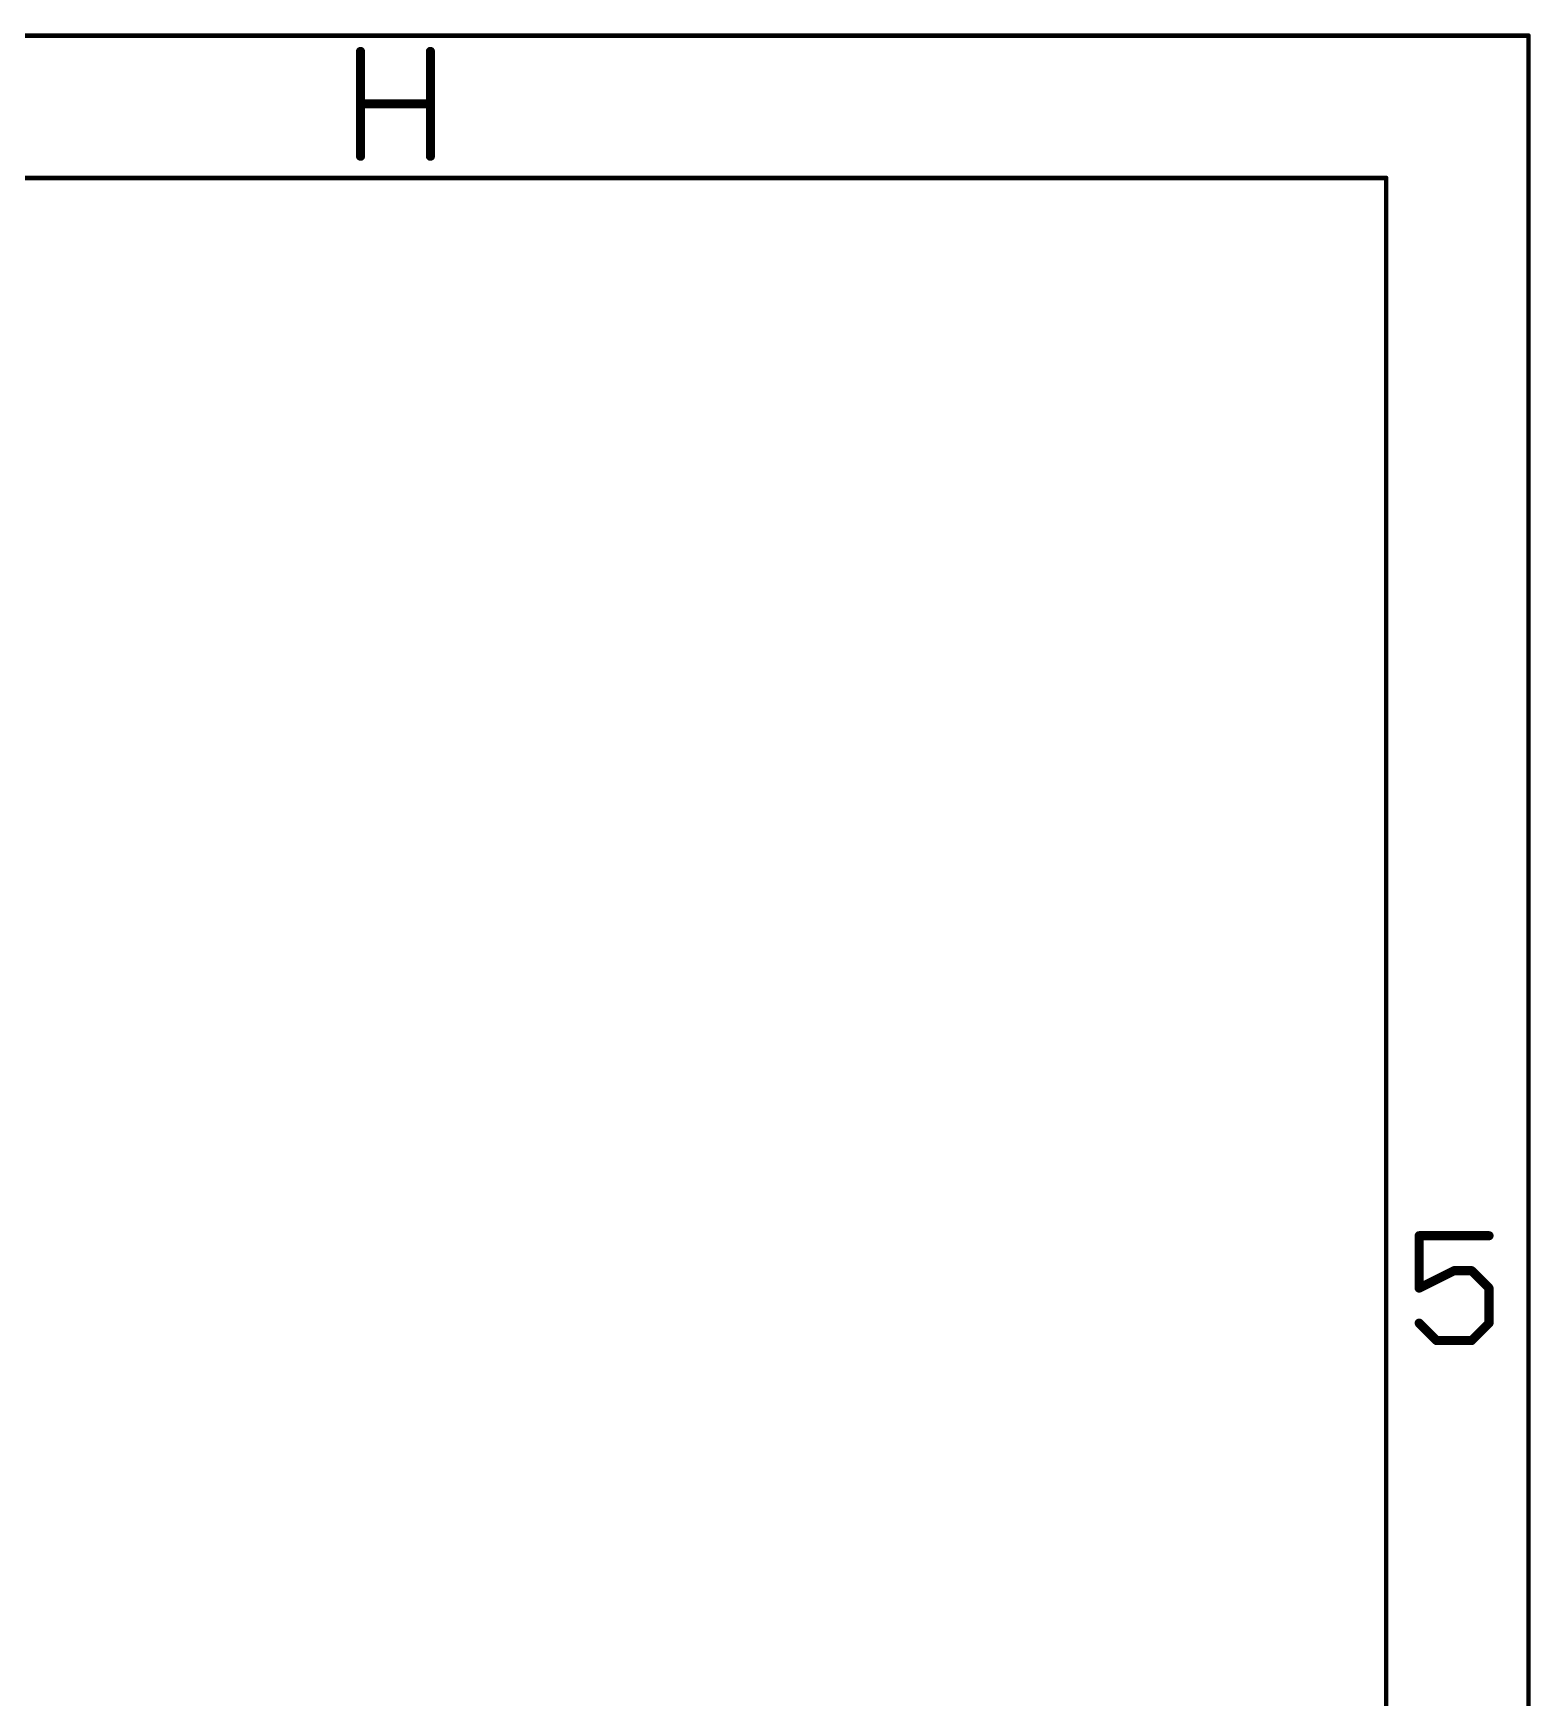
# Model space of a CAD drawing. Extents: x 0 to 387, y 0 to 260.
# Drawn here: x 353.99 to 387.4, y 223.28 to 260.4 of the extents above; entities that cross this region are included whole.
import ezdxf

# ---------------------------------------------------------------- set-up
doc = ezdxf.new("R2010")
doc.units = 0
doc.layers.add('94', color=14, linetype='CONTINUOUS')

msp = doc.modelspace()

# ---------------------------------------------------------------- linework, layer by layer
at = {"layer": '94'}
for points, const_width in [([(387.35, 260.35), (336.55, 260.35)], 0.1016), ([(387.35, 206.375), (387.35, 260.35)], 0.1016), ([(361.2896, 257.6576), (361.2896, 259.9964)], 0.2032), ([(362.8488, 259.9964), (362.8488, 257.6576)], 0.2032), ([(361.2896, 258.827), (362.8488, 258.827)], 0.2032), ([(384.175, 257.175), (336.55, 257.175)], 0.1016), ([(384.175, 206.375), (384.175, 257.175)], 0.1016), ([(386.4708, 233.5804), (384.9116, 233.5804)], 0.2032), ([(384.9116, 233.5804), (384.9116, 232.411)], 0.2032), ([(384.9116, 232.411), (385.6912, 232.8008)], 0.2032), ([(385.6912, 232.8008), (386.081, 232.8008)], 0.2032), ([(386.081, 232.8008), (386.4708, 232.411)], 0.2032), ([(386.4708, 232.411), (386.4708, 231.6314)], 0.2032), ([(385.3014, 231.2416), (384.9116, 231.6314)], 0.2032), ([(386.4708, 231.6314), (386.081, 231.2416)], 0.2032), ([(386.081, 231.2416), (385.3014, 231.2416)], 0.2032)]:
    msp.add_lwpolyline(points, dxfattribs=dict(at, const_width=const_width))
for points, const_width in [([(387.3754, 260.35, 1), (387.3246, 260.35)], 0.0508), ([(387.35, 260.3246, 1), (387.35, 260.3754)], 0.0508), ([(361.3404, 259.9964, 1), (361.2388, 259.9964)], 0.1016), ([(362.8996, 259.9964, 1), (362.798, 259.9964)], 0.1016), ([(361.2896, 258.8778, 1), (361.2896, 258.7762)], 0.1016), ([(362.8488, 258.7762, 1), (362.8488, 258.8778)], 0.1016), ([(361.2388, 257.6576, 1), (361.3404, 257.6576)], 0.1016), ([(362.798, 257.6576, 1), (362.8996, 257.6576)], 0.1016), ([(384.2004, 257.175, 1), (384.1496, 257.175)], 0.0508), ([(384.175, 257.1496, 1), (384.175, 257.2004)], 0.0508), ([(384.9116, 233.6312, 1), (384.9116, 233.5296)], 0.1016), ([(384.9624, 233.5804, 1), (384.8608, 233.5804)], 0.1016), ([(386.4708, 233.5296, 1), (386.4708, 233.6312)], 0.1016), ([(385.6912, 232.8516, 1), (385.6912, 232.75)], 0.1016), ([(385.7139, 232.7554, 1), (385.6685, 232.8462)], 0.1016), ([(386.1169, 232.8367, 1), (386.0451, 232.7649)], 0.1016), ([(386.081, 232.75, 1), (386.081, 232.8516)], 0.1016), ([(384.8889, 232.4564, 1), (384.9343, 232.3656)], 0.1016), ([(384.8608, 232.411, 1), (384.9624, 232.411)], 0.1016), ([(386.5216, 232.411, 1), (386.42, 232.411)], 0.1016), ([(386.4349, 232.3751, 1), (386.5067, 232.4469)], 0.1016), ([(384.9475, 231.6673, 1), (384.8757, 231.5955)], 0.1016), ([(386.42, 231.6314, 1), (386.5216, 231.6314)], 0.1016), ([(386.5067, 231.5955, 1), (386.4349, 231.6673)], 0.1016), ([(385.3014, 231.2924, 1), (385.3014, 231.1908)], 0.1016), ([(385.2655, 231.2057, 1), (385.3373, 231.2775)], 0.1016), ([(386.0451, 231.2775, 1), (386.1169, 231.2057)], 0.1016), ([(386.081, 231.1908, 1), (386.081, 231.2924)], 0.1016)]:
    msp.add_lwpolyline(points, format="xyb", dxfattribs=dict(at, const_width=const_width))

doc.saveas('drawing.dxf')
